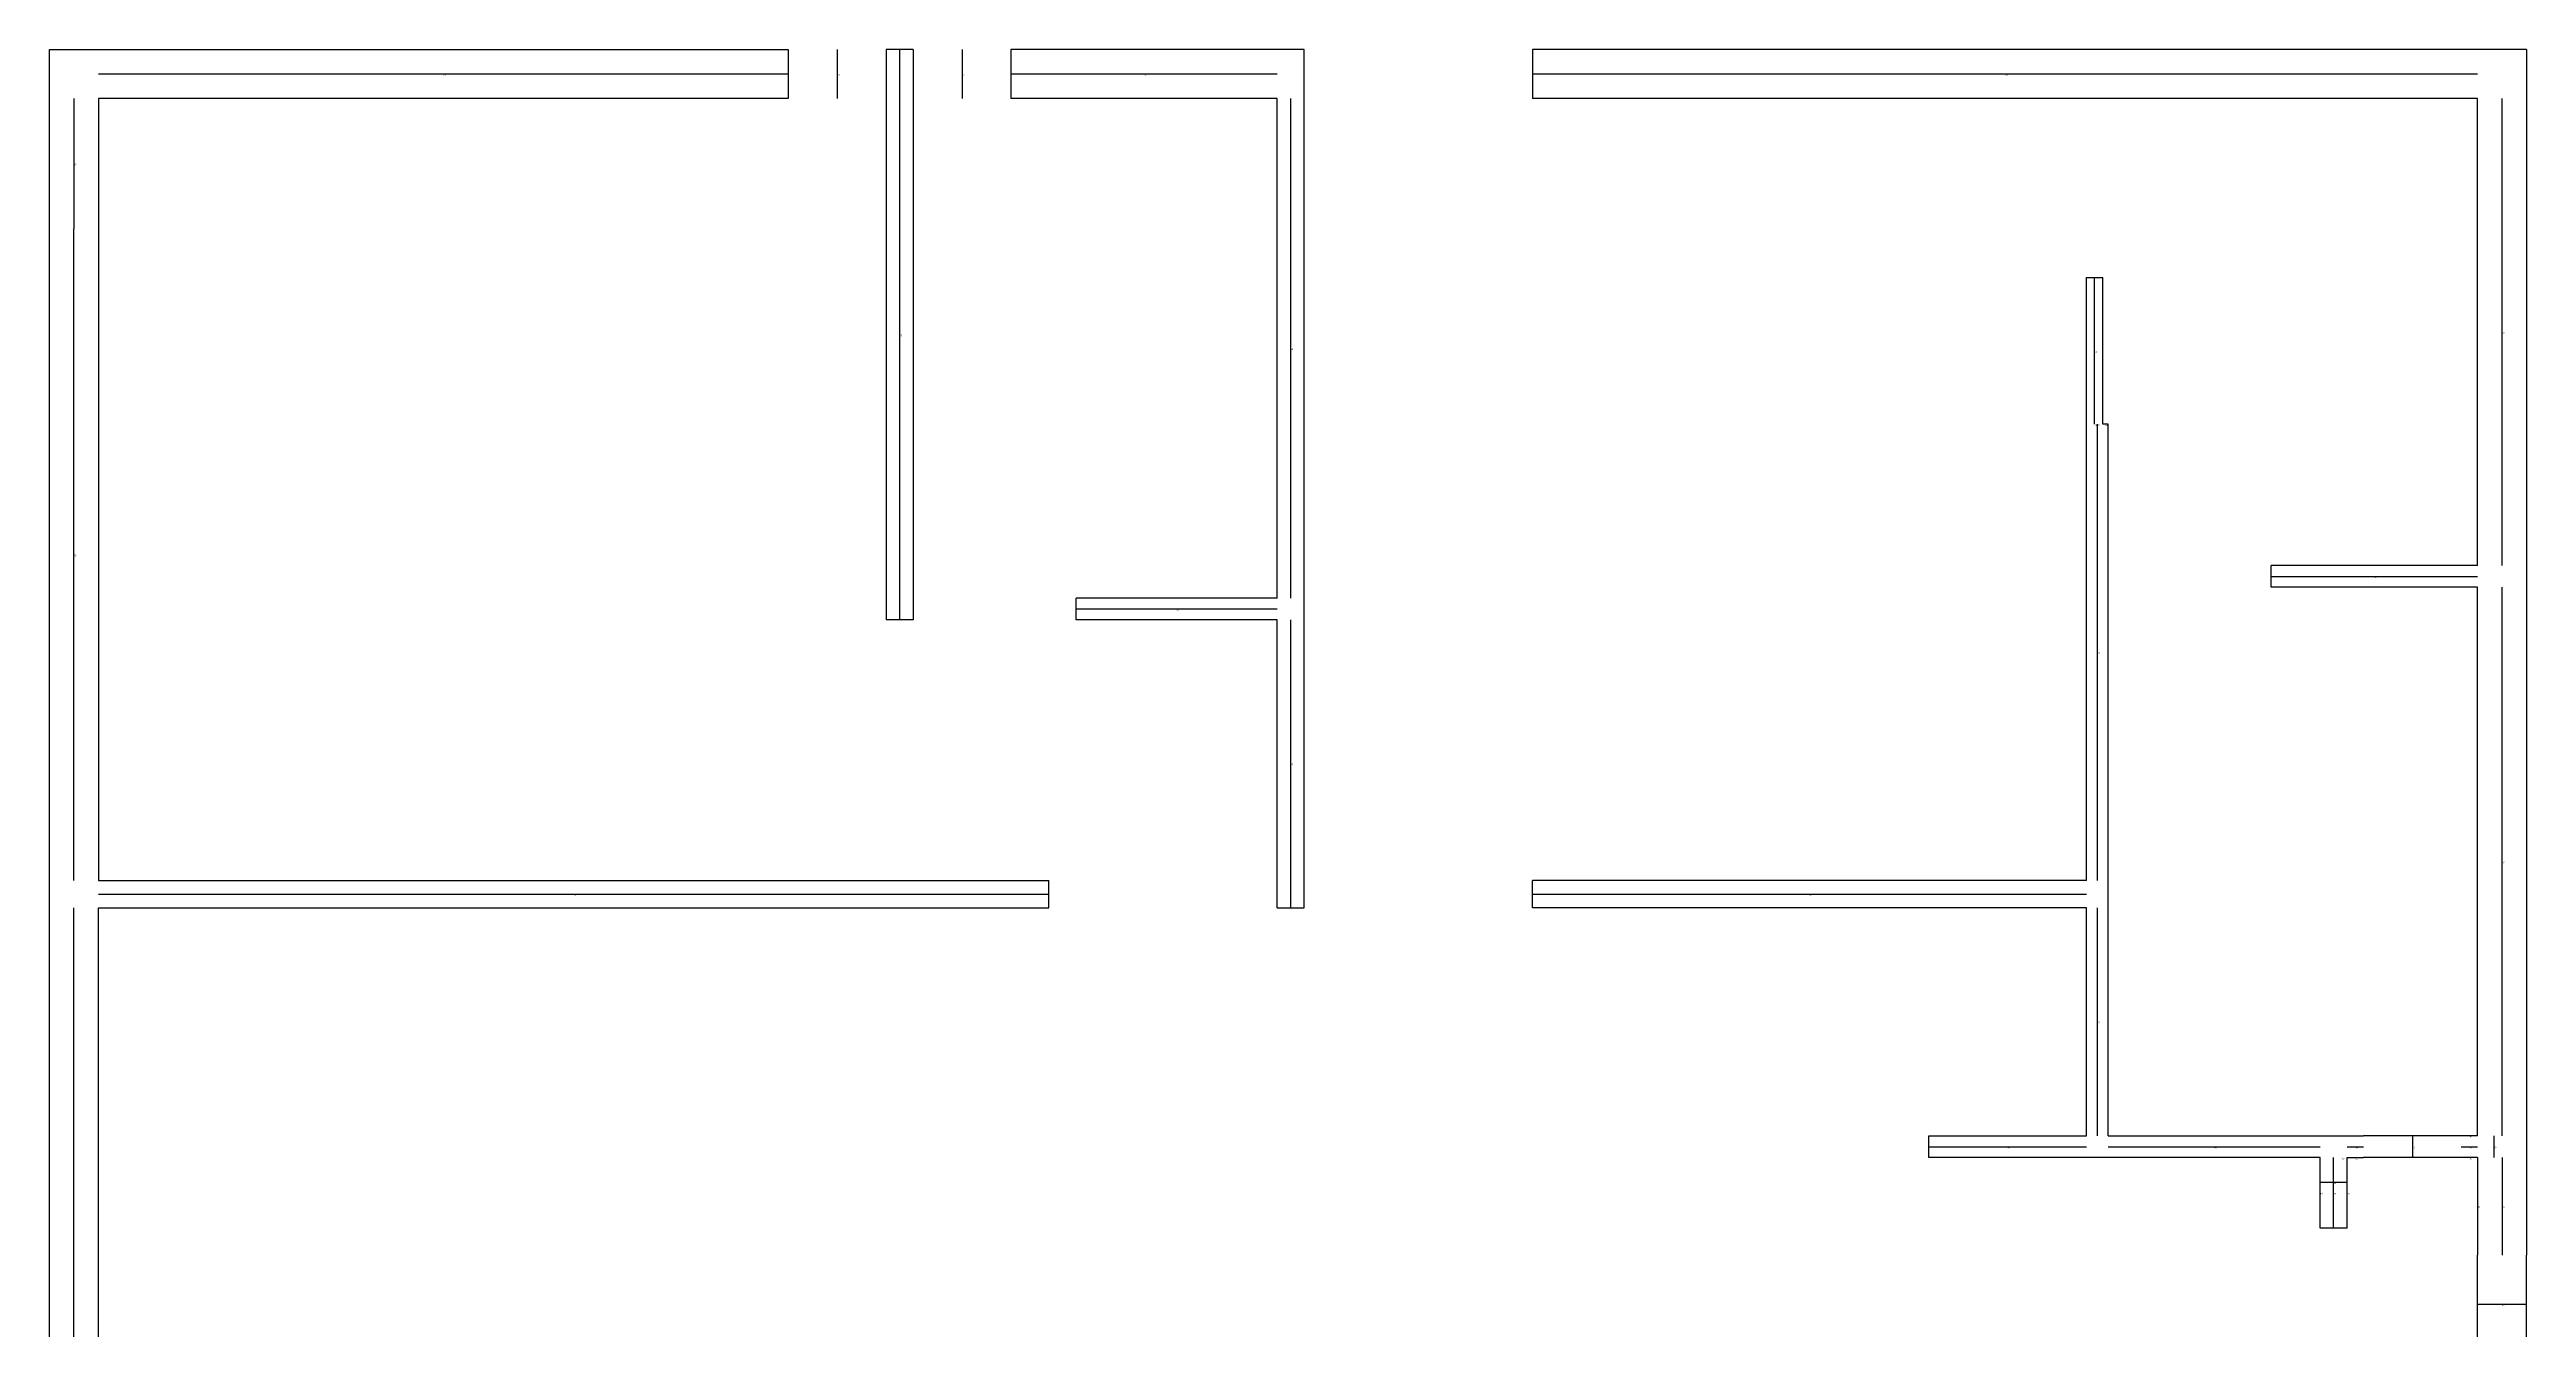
# Model space of a CAD drawing. Header units: metres. Extents: x 328 to 784, y 390 to 981.
# Drawn here: x 328 to 784, y 745.4 to 981 of the extents above; entities that cross this region are included whole.
import ezdxf

# ---------------------------------------------------------------- set-up
doc = ezdxf.new("R2010")
doc.units = ezdxf.units.M

msp = doc.modelspace()

# ---------------------------------------------------------------- linework, layer by layer
at = {"layer": 'centrelines'}
for p, q in [((473, 981), (473, 972)), ((484.5, 981), (484.5, 876)), ((496, 981), (496, 972)), ((337, 976.5), (464, 976.5)), ((505, 976.5), (554, 976.5)), ((601, 976.5), (775, 976.5)), ((332.5, 972), (332.5, 948)), ((556.5, 880), (556.5, 972)), ((779.5, 886), (779.5, 972)), ((332.5, 828), (332.5, 948)), ((704.5, 912), (704.5, 939)), ((704.5, 912), (704.5, 912)), ((705, 828), (705, 912)), ((705, 912), (705, 912)), ((706.5, 912), (706.5, 912)), ((737, 884), (775, 884)), ((779.5, 781), (779.5, 882)), ((517, 878), (554, 878)), ((556.5, 823), (556.5, 876)), ((337, 825.5), (512, 825.5)), ((601, 825.5), (703, 825.5)), ((332.5, 546), (332.5, 823)), ((705, 781), (705, 823)), ((763, 781), (763, 777)), ((773.5, 781), (773.5, 781)), ((778, 781), (778, 777)), ((674, 779), (703, 779)), ((707, 779), (746, 779)), ((748.5, 764), (748.5, 777)), ((750, 777), (750, 777)), ((751, 779), (754, 779)), ((752.5, 777), (752.5, 777)), ((772, 779), (775, 779)), ((773.5, 777), (773.5, 777)), ((779.5, 777), (779.5, 759)), ((746, 772.5), (751, 772.5)), ((746, 770.5), (746, 770.5)), ((751, 770.5), (751, 770.5)), ((775, 768), (775, 768)), ((775, 750), (784, 750))]:
    msp.add_line(p, q, dxfattribs=at)
at = {"layer": 'wall'}
for p, q in [((328, 537), (328, 981)), ((328, 981), (464, 981)), ((464, 981), (464, 972)), ((487, 981), (482, 981)), ((482, 981), (482, 876)), ((487, 981), (487, 876)), ((559, 981), (505, 981)), ((505, 981), (505, 972)), ((559, 823), (559, 981)), ((784, 981), (601, 981)), ((601, 981), (601, 972)), ((784, 981), (784, 759)), ((464, 972), (337, 972)), ((337, 972), (337, 948)), ((554, 972), (505, 972)), ((554, 880), (554, 972)), ((775, 972), (601, 972)), ((775, 886), (775, 972)), ((337, 948), (337, 828)), ((703, 912), (703, 939)), ((703, 939), (706, 939)), ((706, 912), (706, 939)), ((703, 828), (703, 912)), ((707, 912), (706, 912)), ((707, 781), (707, 912)), ((737, 882), (737, 886)), ((775, 886), (737, 886)), ((775, 882), (737, 882)), ((775, 781), (775, 882)), ((487, 876), (482, 876)), ((517, 876), (517, 880)), ((554, 880), (517, 880)), ((554, 876), (517, 876)), ((554, 823), (554, 876)), ((337, 828), (512, 828)), ((512, 823), (512, 828)), ((601, 823), (601, 828)), ((703, 828), (601, 828)), ((337, 546), (337, 823)), ((337, 823), (512, 823)), ((554, 823), (559, 823)), ((703, 823), (601, 823)), ((703, 781), (703, 823)), ((674, 777), (674, 781)), ((674, 781), (703, 781)), ((707, 781), (754, 781)), ((772, 781), (754, 781)), ((775, 781), (772, 781)), ((746, 777), (674, 777)), ((746, 764), (746, 777)), ((751, 764), (751, 777)), ((751, 777), (754, 777)), ((772, 777), (754, 777)), ((775, 777), (772, 777)), ((775, 777), (775, 759)), ((751, 764), (746, 764)), ((775, 741), (775, 759)), ((784, 741), (784, 759))]:
    msp.add_line(p, q, dxfattribs=at)

# ---------------------------------------------------------------- texts
at = {"layer": 'centrelines', "char_height": 0.3, "attachment_point": 1}
for s, insert in [('79', (400.5, 976.5)), ('78', (473, 976.5)), ('77', (496, 976.5)), ('76', (529.5, 976.5)), ('74', (688, 976.5)), ('80', (332.5, 960)), ('73', (484.5, 928.5)), ('68', (556.5, 926)), ('66', (779.5, 929)), ('72', (704.5, 925.5)), ('71', (704.5, 912)), ('70', (705, 912)), ('69', (706.5, 912)), ('75', (332.5, 888)), ('65', (756, 884)), ('67', (535.5, 878)), ('61', (705, 870)), ('63', (556.5, 849.5)), ('59', (779.5, 831.5)), ('64', (424.5, 825.5)), ('60', (652, 825.5)), ('52', (705, 802)), ('58', (773.5, 781)), ('49', (688.5, 779)), ('48', (726.5, 779)), ('50', (750, 777)), ('54', (752.5, 779)), ('51', (752.5, 777)), ('53', (763, 779)), ('57', (773.5, 779)), ('55', (773.5, 777)), ('56', (778, 779)), ('46', (748.5, 772.5)), ('44', (746, 770.5)), ('42', (748.5, 770.5)), ('45', (751, 770.5)), ('47', (775, 768)), ('43', (779.5, 768)), ('41', (779.5, 750))]:
    msp.add_mtext(s, dxfattribs=dict(at, insert=insert))

doc.saveas('drawing.dxf')
